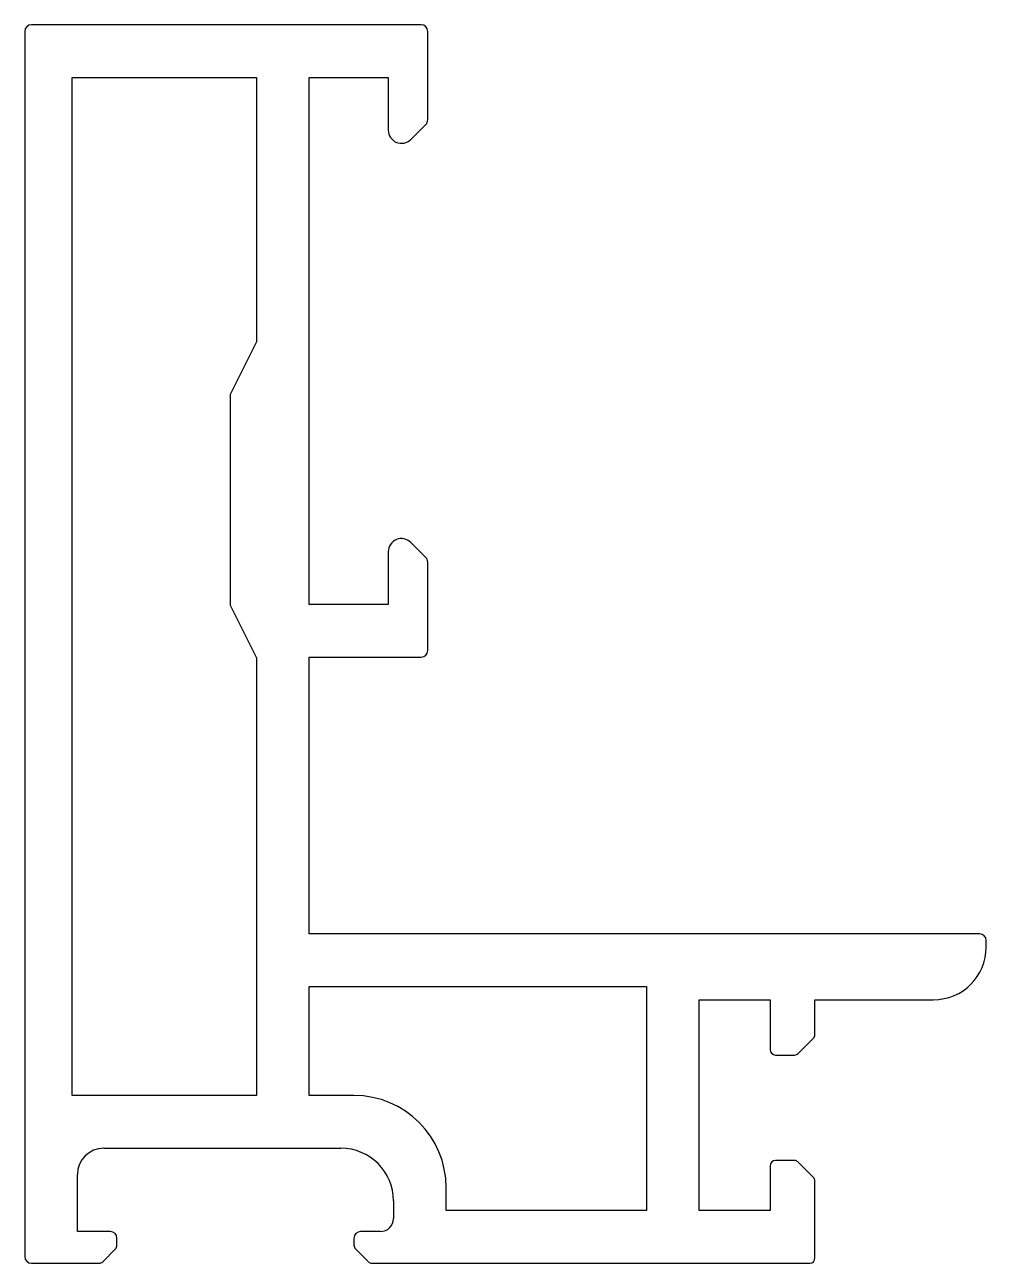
# Model space of a CAD drawing. Extents: x 631.4 to 667.9, y 2339 to 2386.
import ezdxf

# ---------------------------------------------------------------- set-up
doc = ezdxf.new("R2010")
doc.units = 0
doc.layers.get('0').update_dxf_attribs({"linetype": 'CONTINUOUS'})

msp = doc.modelspace()

# ---------------------------------------------------------------- linework, layer by layer
for p, q in [((631.365, 2385.799), (631.365, 2339.298)), ((646.415, 2386.049), (631.615, 2386.049)), ((646.665, 2382.445), (646.665, 2385.799)), ((633.165, 2345.414), (633.165, 2384.049)), ((633.165, 2384.049), (640.165, 2384.049)), ((640.165, 2384.049), (640.165, 2374.018)), ((642.165, 2364.049), (642.165, 2384.049)), ((642.165, 2384.049), (645.165, 2384.049)), ((645.165, 2384.049), (645.165, 2382.049)), ((646.018, 2381.695), (646.592, 2382.268)), ((640.165, 2374.018), (639.165, 2372.018)), ((639.165, 2372.018), (639.165, 2364.018)), ((645.165, 2366.049), (645.165, 2364.049)), ((646.592, 2365.829), (646.018, 2366.402)), ((646.665, 2362.299), (646.665, 2365.652)), ((639.165, 2364.018), (640.165, 2362.018)), ((645.165, 2364.049), (642.165, 2364.049)), ((640.165, 2362.018), (640.165, 2345.414)), ((642.165, 2351.549), (642.165, 2362.049)), ((642.165, 2362.049), (646.415, 2362.049)), ((667.615, 2351.549), (642.165, 2351.549)), ((667.865, 2351.049), (667.865, 2351.299)), ((642.165, 2345.414), (642.165, 2349.549)), ((642.165, 2349.549), (654.963, 2349.549)), ((654.963, 2349.549), (654.963, 2341.049)), ((656.963, 2341.049), (656.963, 2349.049)), ((656.963, 2349.049), (659.663, 2349.049)), ((659.663, 2349.049), (659.663, 2347.149)), ((661.363, 2347.732), (661.363, 2349.049)), ((661.363, 2349.049), (665.865, 2349.049)), ((660.721, 2347.008), (661.304, 2347.59)), ((659.863, 2346.949), (660.58, 2346.949)), ((640.165, 2345.414), (633.165, 2345.414)), ((643.863, 2345.414), (642.165, 2345.414)), ((634.365, 2343.414), (643.363, 2343.414)), ((659.663, 2342.749), (659.663, 2341.049)), ((660.58, 2342.949), (659.863, 2342.949)), ((661.304, 2342.308), (660.721, 2342.89)), ((633.365, 2340.248), (633.365, 2342.414)), ((661.363, 2339.249), (661.363, 2342.166)), ((647.363, 2341.049), (647.363, 2341.914)), ((645.363, 2341.414), (645.363, 2340.749)), ((654.963, 2341.049), (647.363, 2341.049)), ((659.663, 2341.049), (656.963, 2341.049)), ((634.615, 2340.248), (633.365, 2340.248)), ((644.863, 2340.249), (644.113, 2340.249)), ((634.865, 2339.731), (634.865, 2339.998)), ((643.863, 2339.999), (643.863, 2339.732)), ((634.324, 2339.107), (634.806, 2339.59)), ((643.921, 2339.59), (644.404, 2339.108)), ((631.615, 2339.048), (634.182, 2339.048)), ((644.546, 2339.049), (661.163, 2339.049))]:
    msp.add_line(p, q)
for centre, radius, start, end in [((631.615, 2385.799), 0.25, 90, 180), ((646.415, 2385.799), 0.25, 0, 90), ((645.665, 2382.049), 0.5, 180, 315), ((646.415, 2382.445), 0.25, 315, 0), ((645.665, 2366.049), 0.5, 45, 180), ((646.415, 2365.652), 0.25, 0, 45), ((646.415, 2362.299), 0.25, 270, 0), ((667.615, 2351.299), 0.25, 0, 90), ((665.865, 2351.049), 2, 270, 0), ((661.163, 2347.732), 0.2, 315, 360), ((659.863, 2347.149), 0.2, 180, 270), ((660.58, 2347.149), 0.2, 270, 315), ((643.863, 2341.914), 3.5, 0, 90), ((634.365, 2342.414), 1, 90, 180), ((643.363, 2341.414), 2, 0, 90), ((659.863, 2342.749), 0.2, 90, 180), ((660.58, 2342.749), 0.2, 45, 90), ((661.163, 2342.166), 0.2, 0, 45), ((644.863, 2340.749), 0.5, 270, 0), ((634.615, 2339.998), 0.25, 0, 90), ((644.113, 2339.999), 0.25, 90, 180), ((634.665, 2339.731), 0.2, 315, 360), ((644.063, 2339.732), 0.2, 180, 225), ((631.615, 2339.298), 0.25, 180, 270), ((661.163, 2339.249), 0.2, 270, 360), ((634.182, 2339.248), 0.2, 270, 315), ((644.546, 2339.249), 0.2, 225, 270)]:
    msp.add_arc(centre, radius, start, end)

doc.saveas('drawing.dxf')
